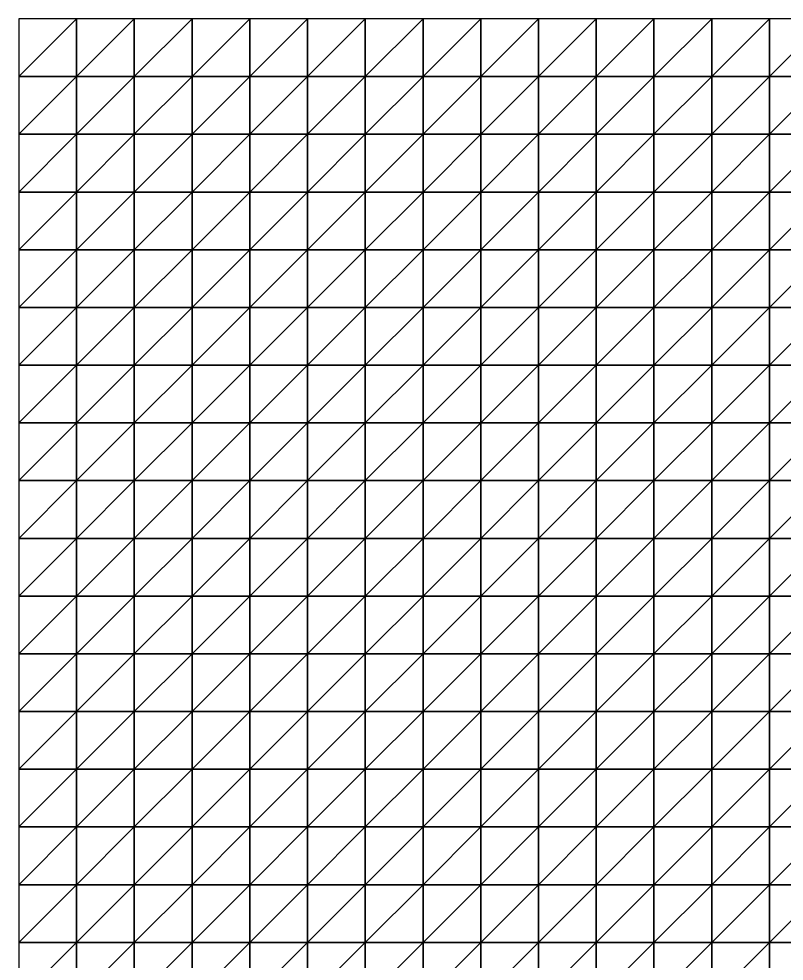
# Model space of a CAD drawing. Header units: metres. Extents: x -3 to 3, y -3 to 3.
# Drawn here: x -3 to -2.197, y 2.011 to 3 of the extents above; entities that cross this region are included whole.
import ezdxf

# ---------------------------------------------------------------- set-up
doc = ezdxf.new("R2010")
doc.units = ezdxf.units.M

msp = doc.modelspace()

# ---------------------------------------------------------------- meshes
at = {"color": 255}
mesh = msp.add_polyface(dxfattribs=at)
corners = [(-3, 2.81818, 0.00001), (-2.93939, 2.81818, 0.00002), (-2.93939, 2.87879, 0.00002), (-3, 2.87879, 0.00001), (-2.93939, 2.93939, 0.00001), (-3, 2.93939, 0.00001), (-2.93939, 3, 0.00001), (-2.87879, 2.81818, 0.00003), (-2.87879, 2.87879, 0.00002), (-2.87879, 2.93939, 0.00002), (-2.87879, 3, 0.00001), (-2.81818, 2.81818, 0.00004), (-2.81818, 2.87879, 0.00003), (-2.81818, 2.93939, 0.00002), (-2.81818, 3, 0.00002), (-2.75758, 2.81818, 0.00005), (-2.75758, 2.87879, 0.00004), (-2.75758, 2.93939, 0.00003), (-2.75758, 3, 0.00003), (-2.69697, 2.81818, 0.00008), (-2.69697, 2.87879, 0.00006), (-2.69697, 2.93939, 0.00005), (-2.69697, 3, 0.00004), (-2.63636, 2.81818, 0.00011), (-2.63636, 2.87879, 0.00009), (-2.63636, 2.93939, 0.00007), (-2.63636, 3, 0.00005), (-3, 3, 0.00001), (-2.81818, 2.75758, 0.00005), (-2.75758, 2.75758, 0.00007), (-2.69697, 2.75758, 0.0001)]
mesh.append_faces([[corners[k] for k in face] for face in [(0, 1, 2), (3, 2, 4), (5, 4, 6), (1, 7, 8), (2, 8, 9), (4, 9, 10), (7, 11, 12), (8, 12, 13), (9, 13, 14), (11, 15, 16), (12, 16, 17), (13, 17, 18), (15, 19, 20), (16, 20, 21), (17, 21, 22), (19, 23, 24), (20, 24, 25), (21, 25, 26), (0, 2, 3), (3, 4, 5), (5, 6, 27), (1, 8, 2), (2, 9, 4), (4, 10, 6), (7, 12, 8), (8, 13, 9), (9, 14, 10), (28, 15, 11), (11, 16, 12), (12, 17, 13), (13, 18, 14), (29, 19, 15), (15, 20, 16), (16, 21, 17), (17, 22, 18), (30, 23, 19), (19, 24, 20), (20, 25, 21), (21, 26, 22)]], dxfattribs={"color": 111})
mesh = msp.add_polyface(dxfattribs=at)
corners = [(-2.63636, 2.81818, 0.00011), (-2.57576, 2.81818, 0.00015), (-2.57576, 2.87879, 0.00012), (-2.63636, 2.87879, 0.00009), (-2.57576, 2.93939, 0.00009), (-2.63636, 2.93939, 0.00007), (-2.57576, 3, 0.00007), (-2.51515, 2.81818, 0.0002), (-2.51515, 2.87879, 0.00016), (-2.51515, 2.93939, 0.00013), (-2.51515, 3, 0.0001), (-2.45455, 2.81818, 0.00028), (-2.45455, 2.87879, 0.00022), (-2.45455, 2.93939, 0.00017), (-2.45455, 3, 0.00014), (-2.39394, 2.81818, 0.00038), (-2.39394, 2.87879, 0.0003), (-2.39394, 2.93939, 0.00023), (-2.39394, 3, 0.00018), (-2.33333, 2.81818, 0.0005), (-2.33333, 2.87879, 0.0004), (-2.33333, 2.93939, 0.00031), (-2.33333, 3, 0.00024), (-2.27273, 2.81818, 0.00067), (-2.27273, 2.87879, 0.00053), (-2.27273, 2.93939, 0.00042), (-2.27273, 3, 0.00033), (-2.63636, 3, 0.00005), (-2.45455, 2.75758, 0.00035), (-2.39394, 2.75758, 0.00047), (-2.33333, 2.75758, 0.00063)]
mesh.append_faces([[corners[k] for k in face] for face in [(0, 1, 2), (3, 2, 4), (5, 4, 6), (1, 7, 8), (2, 8, 9), (4, 9, 10), (7, 11, 12), (8, 12, 13), (9, 13, 14), (11, 15, 16), (12, 16, 17), (13, 17, 18), (15, 19, 20), (16, 20, 21), (17, 21, 22), (19, 23, 24), (20, 24, 25), (21, 25, 26), (0, 2, 3), (3, 4, 5), (5, 6, 27), (1, 8, 2), (2, 9, 4), (4, 10, 6), (7, 12, 8), (8, 13, 9), (9, 14, 10), (28, 15, 11), (11, 16, 12), (12, 17, 13), (13, 18, 14), (29, 19, 15), (15, 20, 16), (16, 21, 17), (17, 22, 18), (30, 23, 19), (19, 24, 20), (20, 25, 21), (21, 26, 22)]], dxfattribs={"color": 111})
mesh = msp.add_polyface(dxfattribs=at)
corners = [(-2.27273, 2.63636, 0.00126), (-2.21212, 2.63636, 0.00167), (-2.21212, 2.69697, 0.00136), (-2.27273, 2.69697, 0.00103), (-2.21212, 2.75758, 0.00111), (-2.27273, 2.75758, 0.00084), (-2.21212, 2.81818, 0.00089), (-2.27273, 2.81818, 0.00067), (-2.21212, 2.87879, 0.0007), (-2.27273, 2.87879, 0.00053), (-2.21212, 2.93939, 0.00055), (-2.27273, 2.93939, 0.00042), (-2.21212, 3, 0.00043), (-2.15152, 2.63636, 0.00219), (-2.15152, 2.69697, 0.00179), (-2.15152, 2.75758, 0.00145), (-2.15152, 2.81818, 0.00116), (-2.15152, 2.87879, 0.00092), (-2.15152, 2.93939, 0.00072), (-2.15152, 3, 0.00056), (-2.09091, 2.63636, 0.00285), (-2.09091, 2.69697, 0.00233), (-2.09091, 2.75758, 0.00189), (-2.09091, 2.81818, 0.00151), (-2.09091, 2.87879, 0.0012), (-2.09091, 2.93939, 0.00094), (-2.09091, 3, 0.00073), (-2.27273, 3, 0.00033), (-2.0303, 2.69697, 0.00301), (-2.0303, 2.75758, 0.00244)]
mesh.append_faces([[corners[k] for k in face] for face in [(0, 1, 2), (3, 2, 4), (5, 4, 6), (7, 6, 8), (9, 8, 10), (11, 10, 12), (1, 13, 14), (2, 14, 15), (4, 15, 16), (6, 16, 17), (8, 17, 18), (10, 18, 19), (13, 20, 21), (14, 21, 22), (15, 22, 23), (16, 23, 24), (17, 24, 25), (18, 25, 26), (0, 2, 3), (3, 4, 5), (5, 6, 7), (7, 8, 9), (9, 10, 11), (11, 12, 27), (1, 14, 2), (2, 15, 4), (4, 16, 6), (6, 17, 8), (8, 18, 10), (10, 19, 12), (13, 21, 14), (14, 22, 15), (15, 23, 16), (16, 24, 17), (17, 25, 18), (18, 26, 19), (20, 28, 21), (21, 29, 22)]], dxfattribs={"color": 111})
mesh = msp.add_polyface(dxfattribs=at)
corners = [(-3, 2.63636, 0.00002), (-2.93939, 2.63636, 0.00003), (-2.93939, 2.69697, 0.00003), (-3, 2.69697, 0.00002), (-2.93939, 2.75758, 0.00002), (-3, 2.75758, 0.00002), (-2.93939, 2.81818, 0.00002), (-2.87879, 2.63636, 0.00005), (-2.87879, 2.69697, 0.00004), (-2.87879, 2.75758, 0.00003), (-2.87879, 2.81818, 0.00003), (-2.81818, 2.63636, 0.00007), (-2.81818, 2.69697, 0.00006), (-2.81818, 2.75758, 0.00005), (-2.81818, 2.81818, 0.00004), (-2.75758, 2.63636, 0.0001), (-2.75758, 2.69697, 0.00008), (-2.75758, 2.75758, 0.00007), (-2.75758, 2.81818, 0.00005), (-2.69697, 2.63636, 0.00014), (-2.69697, 2.69697, 0.00012), (-2.69697, 2.75758, 0.0001), (-2.69697, 2.81818, 0.00008), (-2.63636, 2.63636, 0.0002), (-2.63636, 2.69697, 0.00016), (-2.63636, 2.75758, 0.00013), (-2.63636, 2.81818, 0.00011), (-3, 2.81818, 0.00001), (-2.93939, 2.57576, 0.00004), (-2.87879, 2.57576, 0.00006), (-2.81818, 2.57576, 0.00008), (-2.75758, 2.57576, 0.00012), (-2.69697, 2.57576, 0.00017)]
mesh.append_faces([[corners[k] for k in face] for face in [(0, 1, 2), (3, 2, 4), (5, 4, 6), (1, 7, 8), (2, 8, 9), (4, 9, 10), (7, 11, 12), (8, 12, 13), (9, 13, 14), (11, 15, 16), (12, 16, 17), (13, 17, 18), (15, 19, 20), (16, 20, 21), (17, 21, 22), (19, 23, 24), (20, 24, 25), (21, 25, 26), (0, 2, 3), (3, 4, 5), (5, 6, 27), (28, 7, 1), (1, 8, 2), (2, 9, 4), (4, 10, 6), (29, 11, 7), (7, 12, 8), (8, 13, 9), (9, 14, 10), (30, 15, 11), (11, 16, 12), (12, 17, 13), (31, 19, 15), (15, 20, 16), (16, 21, 17), (32, 23, 19), (19, 24, 20), (20, 25, 21)]], dxfattribs={"color": 111})
mesh = msp.add_polyface(dxfattribs=at)
corners = [(-2.63636, 2.63636, 0.0002), (-2.57576, 2.63636, 0.00027), (-2.57576, 2.69697, 0.00023), (-2.63636, 2.69697, 0.00016), (-2.57576, 2.75758, 0.00018), (-2.63636, 2.75758, 0.00013), (-2.57576, 2.81818, 0.00015), (-2.51515, 2.63636, 0.00038), (-2.51515, 2.69697, 0.00031), (-2.51515, 2.75758, 0.00025), (-2.51515, 2.81818, 0.0002), (-2.45455, 2.63636, 0.00052), (-2.45455, 2.69697, 0.00043), (-2.45455, 2.75758, 0.00035), (-2.45455, 2.81818, 0.00028), (-2.39394, 2.63636, 0.0007), (-2.39394, 2.69697, 0.00058), (-2.39394, 2.75758, 0.00047), (-2.39394, 2.81818, 0.00038), (-2.33333, 2.63636, 0.00094), (-2.33333, 2.69697, 0.00077), (-2.33333, 2.75758, 0.00063), (-2.33333, 2.81818, 0.0005), (-2.27273, 2.63636, 0.00126), (-2.27273, 2.69697, 0.00103), (-2.27273, 2.75758, 0.00084), (-2.27273, 2.81818, 0.00067), (-2.63636, 2.81818, 0.00011), (-2.57576, 2.57576, 0.00033), (-2.51515, 2.57576, 0.00045), (-2.45455, 2.57576, 0.00062), (-2.39394, 2.57576, 0.00084), (-2.33333, 2.57576, 0.00113)]
mesh.append_faces([[corners[k] for k in face] for face in [(0, 1, 2), (3, 2, 4), (5, 4, 6), (1, 7, 8), (2, 8, 9), (4, 9, 10), (7, 11, 12), (8, 12, 13), (9, 13, 14), (11, 15, 16), (12, 16, 17), (13, 17, 18), (15, 19, 20), (16, 20, 21), (17, 21, 22), (19, 23, 24), (20, 24, 25), (21, 25, 26), (0, 2, 3), (3, 4, 5), (5, 6, 27), (28, 7, 1), (1, 8, 2), (2, 9, 4), (4, 10, 6), (29, 11, 7), (7, 12, 8), (8, 13, 9), (9, 14, 10), (30, 15, 11), (11, 16, 12), (12, 17, 13), (31, 19, 15), (15, 20, 16), (16, 21, 17), (32, 23, 19), (19, 24, 20), (20, 25, 21)]], dxfattribs={"color": 111})
mesh = msp.add_polyface(dxfattribs=at)
corners = [(-3, 2.27273, 0.00004), (-2.93939, 2.27273, 0.00006), (-2.93939, 2.33333, 0.00006), (-3, 2.33333, 0.00004), (-2.93939, 2.39394, 0.00006), (-3, 2.39394, 0.00004), (-2.93939, 2.45455, 0.00005), (-3, 2.45455, 0.00003), (-2.93939, 2.51515, 0.00005), (-3, 2.51515, 0.00003), (-2.93939, 2.57576, 0.00004), (-3, 2.57576, 0.00003), (-2.93939, 2.63636, 0.00003), (-2.87879, 2.27273, 0.0001), (-2.87879, 2.33333, 0.00009), (-2.87879, 2.39394, 0.00008), (-2.87879, 2.45455, 0.00008), (-2.87879, 2.51515, 0.00007), (-2.87879, 2.57576, 0.00006), (-2.87879, 2.63636, 0.00005), (-2.81818, 2.27273, 0.00014), (-2.81818, 2.33333, 0.00013), (-2.81818, 2.39394, 0.00012), (-2.81818, 2.45455, 0.00011), (-2.81818, 2.51515, 0.0001), (-2.81818, 2.57576, 0.00008), (-2.81818, 2.63636, 0.00007), (-3, 2.21212, 0.00004), (-3, 2.63636, 0.00002), (-2.93939, 2.21212, 0.00006), (-2.87879, 2.21212, 0.0001), (-2.81818, 2.21212, 0.00015), (-2.75758, 2.27273, 0.00021)]
mesh.append_faces([[corners[k] for k in face] for face in [(0, 1, 2), (3, 2, 4), (5, 4, 6), (7, 6, 8), (9, 8, 10), (11, 10, 12), (1, 13, 14), (2, 14, 15), (4, 15, 16), (6, 16, 17), (8, 17, 18), (10, 18, 19), (13, 20, 21), (14, 21, 22), (15, 22, 23), (16, 23, 24), (17, 24, 25), (18, 25, 26), (27, 1, 0), (0, 2, 3), (3, 4, 5), (5, 6, 7), (7, 8, 9), (9, 10, 11), (11, 12, 28), (29, 13, 1), (1, 14, 2), (2, 15, 4), (4, 16, 6), (6, 17, 8), (8, 18, 10), (30, 20, 13), (13, 21, 14), (14, 22, 15), (15, 23, 16), (16, 24, 17), (17, 25, 18), (31, 32, 20)]], dxfattribs={"color": 111})
mesh = msp.add_polyface(dxfattribs=at)
corners = [(-2.81818, 2.27273, 0.00014), (-2.75758, 2.27273, 0.00021), (-2.75758, 2.33333, 0.0002), (-2.81818, 2.33333, 0.00013), (-2.75758, 2.39394, 0.00018), (-2.81818, 2.39394, 0.00012), (-2.75758, 2.45455, 0.00016), (-2.81818, 2.45455, 0.00011), (-2.75758, 2.51515, 0.00014), (-2.81818, 2.51515, 0.0001), (-2.75758, 2.57576, 0.00012), (-2.81818, 2.57576, 0.00008), (-2.75758, 2.63636, 0.0001), (-2.69697, 2.27273, 0.00031), (-2.69697, 2.33333, 0.00028), (-2.69697, 2.39394, 0.00026), (-2.69697, 2.45455, 0.00023), (-2.69697, 2.51515, 0.0002), (-2.69697, 2.57576, 0.00017), (-2.69697, 2.63636, 0.00014), (-2.63636, 2.27273, 0.00044), (-2.63636, 2.33333, 0.00041), (-2.63636, 2.39394, 0.00036), (-2.63636, 2.45455, 0.00032), (-2.63636, 2.51515, 0.00028), (-2.63636, 2.57576, 0.00023), (-2.63636, 2.63636, 0.0002), (-2.75758, 2.21212, 0.00022), (-2.69697, 2.21212, 0.00032), (-2.63636, 2.21212, 0.00047), (-2.57576, 2.27273, 0.00063), (-2.57576, 2.33333, 0.00057), (-2.57576, 2.39394, 0.00051)]
mesh.append_faces([[corners[k] for k in face] for face in [(0, 1, 2), (3, 2, 4), (5, 4, 6), (7, 6, 8), (9, 8, 10), (11, 10, 12), (1, 13, 14), (2, 14, 15), (4, 15, 16), (6, 16, 17), (8, 17, 18), (10, 18, 19), (13, 20, 21), (14, 21, 22), (15, 22, 23), (16, 23, 24), (17, 24, 25), (18, 25, 26), (0, 2, 3), (3, 4, 5), (5, 6, 7), (7, 8, 9), (9, 10, 11), (27, 13, 1), (1, 14, 2), (2, 15, 4), (4, 16, 6), (6, 17, 8), (8, 18, 10), (28, 20, 13), (13, 21, 14), (14, 22, 15), (15, 23, 16), (16, 24, 17), (17, 25, 18), (29, 30, 20), (20, 31, 21), (21, 32, 22)]], dxfattribs={"color": 111})
mesh = msp.add_polyface(dxfattribs=at)
corners = [(-2.63636, 2.27273, 0.00044), (-2.57576, 2.27273, 0.00063), (-2.57576, 2.33333, 0.00057), (-2.63636, 2.33333, 0.00041), (-2.57576, 2.39394, 0.00051), (-2.63636, 2.39394, 0.00036), (-2.57576, 2.45455, 0.00045), (-2.63636, 2.45455, 0.00032), (-2.57576, 2.51515, 0.00039), (-2.63636, 2.51515, 0.00028), (-2.57576, 2.57576, 0.00033), (-2.63636, 2.57576, 0.00023), (-2.57576, 2.63636, 0.00027), (-2.51515, 2.27273, 0.00089), (-2.51515, 2.33333, 0.0008), (-2.51515, 2.39394, 0.00071), (-2.51515, 2.45455, 0.00062), (-2.51515, 2.51515, 0.00053), (-2.51515, 2.57576, 0.00045), (-2.51515, 2.63636, 0.00038), (-2.45455, 2.27273, 0.00123), (-2.45455, 2.33333, 0.00111), (-2.45455, 2.39394, 0.00098), (-2.45455, 2.45455, 0.00086), (-2.45455, 2.51515, 0.00073), (-2.45455, 2.57576, 0.00062), (-2.45455, 2.63636, 0.00052), (-2.63636, 2.63636, 0.0002), (-2.57576, 2.21212, 0.00068), (-2.51515, 2.21212, 0.00096), (-2.45455, 2.21212, 0.00134), (-2.39394, 2.27273, 0.0017), (-2.39394, 2.33333, 0.00153), (-2.39394, 2.39394, 0.00135), (-2.39394, 2.45455, 0.00117)]
mesh.append_faces([[corners[k] for k in face] for face in [(0, 1, 2), (3, 2, 4), (5, 4, 6), (7, 6, 8), (9, 8, 10), (11, 10, 12), (1, 13, 14), (2, 14, 15), (4, 15, 16), (6, 16, 17), (8, 17, 18), (10, 18, 19), (13, 20, 21), (14, 21, 22), (15, 22, 23), (16, 23, 24), (17, 24, 25), (18, 25, 26), (5, 6, 7), (7, 8, 9), (9, 10, 11), (11, 12, 27), (28, 13, 1), (1, 14, 2), (2, 15, 4), (4, 16, 6), (6, 17, 8), (8, 18, 10), (29, 20, 13), (13, 21, 14), (14, 22, 15), (15, 23, 16), (16, 24, 17), (17, 25, 18), (30, 31, 20), (20, 32, 21), (21, 33, 22), (22, 34, 23)]], dxfattribs={"color": 111})
mesh = msp.add_polyface(dxfattribs=at)
corners = [(-2.45455, 2.27273, 0.00123), (-2.39394, 2.27273, 0.0017), (-2.39394, 2.33333, 0.00153), (-2.45455, 2.33333, 0.00111), (-2.39394, 2.39394, 0.00135), (-2.45455, 2.39394, 0.00098), (-2.39394, 2.45455, 0.00117), (-2.45455, 2.45455, 0.00086), (-2.39394, 2.51515, 0.001), (-2.45455, 2.51515, 0.00073), (-2.39394, 2.57576, 0.00084), (-2.45455, 2.57576, 0.00062), (-2.39394, 2.63636, 0.0007), (-2.33333, 2.27273, 0.00232), (-2.33333, 2.33333, 0.00208), (-2.33333, 2.39394, 0.00182), (-2.33333, 2.45455, 0.00158), (-2.33333, 2.51515, 0.00135), (-2.33333, 2.57576, 0.00113), (-2.33333, 2.63636, 0.00094), (-2.27273, 2.27273, 0.00315), (-2.27273, 2.33333, 0.0028), (-2.27273, 2.39394, 0.00245), (-2.27273, 2.45455, 0.00212), (-2.27273, 2.51515, 0.0018), (-2.27273, 2.57576, 0.00152), (-2.27273, 2.63636, 0.00126), (-2.39394, 2.21212, 0.00186), (-2.33333, 2.21212, 0.00255), (-2.27273, 2.21212, 0.00347), (-2.21212, 2.27273, 0.00422), (-2.21212, 2.33333, 0.00374), (-2.21212, 2.39394, 0.00327), (-2.21212, 2.45455, 0.00282), (-2.21212, 2.51515, 0.00239), (-2.21212, 2.57576, 0.00201)]
mesh.append_faces([[corners[k] for k in face] for face in [(0, 1, 2), (3, 2, 4), (5, 4, 6), (7, 6, 8), (9, 8, 10), (11, 10, 12), (1, 13, 14), (2, 14, 15), (4, 15, 16), (6, 16, 17), (8, 17, 18), (10, 18, 19), (13, 20, 21), (14, 21, 22), (15, 22, 23), (16, 23, 24), (17, 24, 25), (18, 25, 26), (7, 8, 9), (9, 10, 11), (27, 13, 1), (1, 14, 2), (2, 15, 4), (4, 16, 6), (6, 17, 8), (8, 18, 10), (28, 20, 13), (13, 21, 14), (14, 22, 15), (15, 23, 16), (16, 24, 17), (17, 25, 18), (29, 30, 20), (20, 31, 21), (21, 32, 22), (22, 33, 23), (23, 34, 24), (24, 35, 25)]], dxfattribs={"color": 111})
mesh = msp.add_polyface(dxfattribs=at)
corners = [(-2.27273, 2.27273, 0.00315), (-2.21212, 2.27273, 0.00422), (-2.21212, 2.33333, 0.00374), (-2.27273, 2.33333, 0.0028), (-2.21212, 2.39394, 0.00327), (-2.27273, 2.39394, 0.00245), (-2.21212, 2.45455, 0.00282), (-2.27273, 2.45455, 0.00212), (-2.21212, 2.51515, 0.00239), (-2.27273, 2.51515, 0.0018), (-2.21212, 2.57576, 0.00201), (-2.27273, 2.57576, 0.00152), (-2.21212, 2.63636, 0.00167), (-2.15152, 2.27273, 0.0056), (-2.15152, 2.33333, 0.00496), (-2.15152, 2.39394, 0.00432), (-2.15152, 2.45455, 0.00371), (-2.15152, 2.51515, 0.00315), (-2.15152, 2.57576, 0.00264), (-2.15152, 2.63636, 0.00219), (-2.09091, 2.27273, 0.00737), (-2.09091, 2.33333, 0.00651), (-2.09091, 2.39394, 0.00566), (-2.09091, 2.45455, 0.00486), (-2.09091, 2.51515, 0.00412), (-2.09091, 2.57576, 0.00345), (-2.09091, 2.63636, 0.00285), (-2.27273, 2.63636, 0.00126), (-2.21212, 2.21212, 0.00467), (-2.15152, 2.21212, 0.00623), (-2.09091, 2.21212, 0.00823), (-2.0303, 2.27273, 0.00962), (-2.0303, 2.33333, 0.00847), (-2.0303, 2.39394, 0.00736), (-2.0303, 2.45455, 0.00631), (-2.0303, 2.51515, 0.00534)]
mesh.append_faces([[corners[k] for k in face] for face in [(13, 20, 21), (29, 20, 13), (30, 31, 20), (20, 32, 21), (21, 33, 22)]], dxfattribs={"color": 101})
mesh.append_faces([[corners[k] for k in face] for face in [(0, 1, 2), (3, 2, 4), (5, 4, 6), (7, 6, 8), (9, 8, 10), (11, 10, 12), (1, 13, 14), (2, 14, 15), (4, 15, 16), (6, 16, 17), (8, 17, 18), (10, 18, 19), (14, 21, 22), (15, 22, 23), (16, 23, 24), (17, 24, 25), (18, 25, 26), (11, 12, 27), (28, 13, 1), (1, 14, 2), (2, 15, 4), (4, 16, 6), (6, 17, 8), (8, 18, 10), (10, 19, 12), (13, 21, 14), (14, 22, 15), (15, 23, 16), (16, 24, 17), (17, 25, 18), (18, 26, 19), (22, 34, 23), (23, 35, 24)]], dxfattribs={"color": 111})
mesh = msp.add_polyface(dxfattribs=at)
corners = [(-3, 2.09091, 0.00003), (-2.93939, 2.09091, 0.00005), (-2.93939, 2.15152, 0.00006), (-3, 2.15152, 0.00004), (-2.93939, 2.21212, 0.00006), (-3, 2.21212, 0.00004), (-2.93939, 2.27273, 0.00006), (-2.87879, 2.09091, 0.00008), (-2.87879, 2.15152, 0.00009), (-2.87879, 2.21212, 0.0001), (-2.87879, 2.27273, 0.0001), (-2.81818, 2.09091, 0.00013), (-2.81818, 2.15152, 0.00014), (-2.81818, 2.21212, 0.00015), (-2.81818, 2.27273, 0.00014), (-2.75758, 2.09091, 0.00021), (-2.75758, 2.15152, 0.00022), (-2.75758, 2.21212, 0.00022), (-2.75758, 2.27273, 0.00021), (-2.75758, 2.0303, 0.00018), (-2.69697, 2.0303, 0.00029), (-2.69697, 2.09091, 0.00032), (-2.69697, 2.15152, 0.00033), (-2.69697, 2.21212, 0.00032), (-2.69697, 2.27273, 0.00031), (-2.63636, 2.0303, 0.00045), (-2.63636, 2.09091, 0.00048), (-2.63636, 2.15152, 0.00049), (-2.63636, 2.21212, 0.00047), (-2.63636, 2.27273, 0.00044), (-3, 2.0303, 0.00001), (-2.93939, 2.0303, 0.00003), (-2.87879, 2.0303, 0.00006), (-2.81818, 2.0303, 0.00011)]
mesh.append_faces([[corners[k] for k in face] for face in [(0, 1, 2), (3, 2, 4), (5, 4, 6), (1, 7, 8), (2, 8, 9), (4, 9, 10), (7, 11, 12), (8, 12, 13), (9, 13, 14), (11, 15, 16), (12, 16, 17), (13, 17, 18), (19, 20, 21), (15, 21, 22), (16, 22, 23), (17, 23, 24), (20, 25, 26), (21, 26, 27), (22, 27, 28), (23, 28, 29), (30, 1, 0), (0, 2, 3), (3, 4, 5), (31, 7, 1), (1, 8, 2), (2, 9, 4), (32, 11, 7), (7, 12, 8), (8, 13, 9), (33, 15, 11), (11, 16, 12), (12, 17, 13), (19, 21, 15), (15, 22, 16), (16, 23, 17), (20, 26, 21), (21, 27, 22), (22, 28, 23)]], dxfattribs={"color": 111})
mesh = msp.add_polyface(dxfattribs=at)
corners = [(-2.63636, 2.09091, 0.00048), (-2.57576, 2.09091, 0.00071), (-2.57576, 2.15152, 0.0007), (-2.63636, 2.15152, 0.00049), (-2.57576, 2.21212, 0.00068), (-2.63636, 2.21212, 0.00047), (-2.57576, 2.27273, 0.00063), (-2.51515, 2.09091, 0.00103), (-2.51515, 2.15152, 0.00101), (-2.51515, 2.21212, 0.00096), (-2.51515, 2.27273, 0.00089), (-2.45455, 2.09091, 0.00147), (-2.45455, 2.15152, 0.00142), (-2.45455, 2.21212, 0.00134), (-2.45455, 2.27273, 0.00123), (-2.45455, 2.0303, 0.00146), (-2.39394, 2.0303, 0.00208), (-2.39394, 2.09091, 0.00207), (-2.39394, 2.15152, 0.00199), (-2.39394, 2.21212, 0.00186), (-2.39394, 2.27273, 0.0017), (-2.33333, 2.0303, 0.00294), (-2.33333, 2.09091, 0.00288), (-2.33333, 2.15152, 0.00275), (-2.33333, 2.21212, 0.00255), (-2.33333, 2.27273, 0.00232), (-2.27273, 2.0303, 0.00409), (-2.27273, 2.09091, 0.00397), (-2.27273, 2.15152, 0.00376), (-2.27273, 2.21212, 0.00347), (-2.27273, 2.27273, 0.00315), (-2.63636, 2.0303, 0.00045), (-2.57576, 2.0303, 0.00067), (-2.51515, 2.0303, 0.001)]
mesh.append_faces([[corners[k] for k in face] for face in [(0, 1, 2), (3, 2, 4), (5, 4, 6), (1, 7, 8), (2, 8, 9), (4, 9, 10), (7, 11, 12), (8, 12, 13), (9, 13, 14), (15, 16, 17), (11, 17, 18), (12, 18, 19), (13, 19, 20), (16, 21, 22), (17, 22, 23), (18, 23, 24), (19, 24, 25), (21, 26, 27), (22, 27, 28), (23, 28, 29), (24, 29, 30), (31, 1, 0), (0, 2, 3), (3, 4, 5), (32, 7, 1), (1, 8, 2), (2, 9, 4), (33, 11, 7), (7, 12, 8), (8, 13, 9), (15, 17, 11), (11, 18, 12), (12, 19, 13), (16, 22, 17), (17, 23, 18), (18, 24, 19), (21, 27, 22), (22, 28, 23), (23, 29, 24)]], dxfattribs={"color": 111})
mesh = msp.add_polyface(dxfattribs=at)
corners = [(-2.27273, 2.09091, 0.00397), (-2.21212, 2.09091, 0.00541), (-2.21212, 2.15152, 0.00508), (-2.27273, 2.15152, 0.00376), (-2.21212, 2.21212, 0.00467), (-2.27273, 2.21212, 0.00347), (-2.21212, 2.27273, 0.00422), (-2.15152, 2.09091, 0.00729), (-2.15152, 2.15152, 0.0068), (-2.15152, 2.21212, 0.00623), (-2.15152, 2.27273, 0.0056), (-2.09091, 2.09091, 0.00971), (-2.09091, 2.15152, 0.00902), (-2.09091, 2.21212, 0.00823), (-2.09091, 2.27273, 0.00737), (-2.09091, 2.0303, 0.01023), (-2.0303, 2.0303, 0.01358), (-2.0303, 2.09091, 0.01282), (-2.0303, 2.15152, 0.01185), (-2.0303, 2.21212, 0.01077), (-2.0303, 2.27273, 0.00962), (-1.9697, 2.0303, 0.01784), (-1.9697, 2.09091, 0.01675), (-1.9697, 2.15152, 0.01543), (-1.9697, 2.21212, 0.01397), (-1.9697, 2.27273, 0.01245), (-1.90909, 2.0303, 0.0232), (-1.90909, 2.09091, 0.02168), (-1.90909, 2.15152, 0.01989), (-1.90909, 2.21212, 0.01796), (-1.90909, 2.27273, 0.01597), (-2.27273, 2.0303, 0.00409), (-2.21212, 2.0303, 0.00562), (-2.15152, 2.0303, 0.00762)]
mesh.append_faces([[corners[k] for k in face] for face in [(1, 7, 8), (7, 11, 12), (8, 12, 13), (9, 13, 14), (15, 16, 17), (11, 17, 18), (12, 18, 19), (13, 19, 20), (16, 21, 22), (17, 22, 23), (18, 23, 24), (19, 24, 25), (21, 26, 27), (22, 27, 28), (23, 28, 29), (24, 29, 30), (33, 11, 7), (7, 12, 8), (8, 13, 9), (15, 17, 11), (11, 18, 12), (12, 19, 13), (16, 22, 17), (17, 23, 18), (18, 24, 19), (21, 27, 22), (22, 28, 23), (23, 29, 24)]], dxfattribs={"color": 101})
mesh.append_faces([[corners[k] for k in face] for face in [(0, 1, 2), (3, 2, 4), (5, 4, 6), (2, 8, 9), (4, 9, 10), (31, 1, 0), (0, 2, 3), (3, 4, 5), (32, 7, 1), (1, 8, 2), (2, 9, 4)]], dxfattribs={"color": 111})
mesh = msp.add_polyface(dxfattribs=at)
corners = [(-3, 1.90909, -0.00004), (-2.93939, 1.90909, -0.00004), (-2.93939, 1.9697, 0), (-3, 1.9697, -0.00001), (-2.93939, 2.0303, 0.00003), (-3, 2.0303, 0.00001), (-2.93939, 2.09091, 0.00005), (-2.87879, 1.90909, -0.00002), (-2.87879, 1.9697, 0.00003), (-2.87879, 2.0303, 0.00006), (-2.87879, 2.09091, 0.00008), (-2.81818, 1.90909, 0), (-2.81818, 1.9697, 0.00006), (-2.81818, 2.0303, 0.00011), (-2.81818, 2.09091, 0.00013), (-2.81818, 1.84848, -0.00008), (-2.75758, 1.84848, -0.00006), (-2.75758, 1.90909, 0.00005), (-2.75758, 1.9697, 0.00013), (-2.75758, 2.0303, 0.00018), (-2.75758, 2.09091, 0.00021), (-2.69697, 1.84848, -0.00001), (-2.69697, 1.90909, 0.00013), (-2.69697, 1.9697, 0.00023), (-2.69697, 2.0303, 0.00029), (-2.63636, 1.84848, 0.00009), (-2.63636, 1.90909, 0.00026), (-2.63636, 1.9697, 0.00038), (-2.63636, 2.0303, 0.00045), (-3, 1.84848, -0.00008), (-2.93939, 1.84848, -0.00009), (-2.87879, 1.84848, -0.00009), (-2.57576, 1.90909, 0.00046)]
mesh.append_faces([[corners[k] for k in face] for face in [(0, 1, 2), (3, 2, 4), (5, 4, 6), (1, 7, 8), (2, 8, 9), (4, 9, 10), (7, 11, 12), (8, 12, 13), (9, 13, 14), (15, 16, 17), (11, 17, 18), (12, 18, 19), (13, 19, 20), (16, 21, 22), (17, 22, 23), (18, 23, 24), (21, 25, 26), (22, 26, 27), (23, 27, 28), (29, 1, 0), (0, 2, 3), (3, 4, 5), (30, 7, 1), (1, 8, 2), (2, 9, 4), (31, 11, 7), (7, 12, 8), (8, 13, 9), (15, 17, 11), (11, 18, 12), (12, 19, 13), (16, 22, 17), (17, 23, 18), (18, 24, 19), (21, 26, 22), (22, 27, 23), (23, 28, 24), (25, 32, 26)]], dxfattribs={"color": 111})
mesh = msp.add_polyface(dxfattribs=at)
corners = [(-2.63636, 1.84848, 0.00009), (-2.57576, 1.84848, 0.00025), (-2.57576, 1.90909, 0.00046), (-2.63636, 1.90909, 0.00026), (-2.57576, 1.9697, 0.0006), (-2.63636, 1.9697, 0.00038), (-2.57576, 2.0303, 0.00067), (-2.63636, 2.0303, 0.00045), (-2.57576, 2.09091, 0.00071), (-2.51515, 1.84848, 0.00051), (-2.51515, 1.90909, 0.00076), (-2.51515, 1.9697, 0.00092), (-2.51515, 2.0303, 0.001), (-2.51515, 2.09091, 0.00103), (-2.45455, 1.84848, 0.0009), (-2.45455, 1.90909, 0.00119), (-2.45455, 1.9697, 0.00137), (-2.45455, 2.0303, 0.00146), (-2.45455, 2.09091, 0.00147), (-2.39394, 1.84848, 0.00147), (-2.39394, 1.90909, 0.00181), (-2.39394, 1.9697, 0.002), (-2.39394, 2.0303, 0.00208), (-2.33333, 1.84848, 0.00229), (-2.33333, 1.90909, 0.00267), (-2.33333, 1.9697, 0.00288), (-2.33333, 2.0303, 0.00294), (-2.27273, 1.84848, 0.00344), (-2.27273, 1.90909, 0.00386), (-2.27273, 1.9697, 0.00407), (-2.27273, 2.0303, 0.00409)]
mesh.append_faces([[corners[k] for k in face] for face in [(0, 1, 2), (3, 2, 4), (5, 4, 6), (7, 6, 8), (1, 9, 10), (2, 10, 11), (4, 11, 12), (6, 12, 13), (9, 14, 15), (10, 15, 16), (11, 16, 17), (12, 17, 18), (14, 19, 20), (15, 20, 21), (16, 21, 22), (19, 23, 24), (20, 24, 25), (21, 25, 26), (23, 27, 28), (24, 28, 29), (25, 29, 30), (3, 4, 5), (5, 6, 7), (1, 10, 2), (2, 11, 4), (4, 12, 6), (9, 15, 10), (10, 16, 11), (11, 17, 12), (14, 20, 15), (15, 21, 16), (16, 22, 17), (19, 24, 20), (20, 25, 21), (21, 26, 22), (23, 28, 24), (24, 29, 25), (25, 30, 26)]], dxfattribs={"color": 111})
mesh = msp.add_polyface(dxfattribs=at)
corners = [(-2.27273, 1.90909, 0.00386), (-2.21212, 1.90909, 0.00548), (-2.21212, 1.9697, 0.00566), (-2.27273, 1.9697, 0.00407), (-2.21212, 2.0303, 0.00562), (-2.27273, 2.0303, 0.00409), (-2.21212, 2.09091, 0.00541), (-2.15152, 1.90909, 0.00763), (-2.15152, 1.9697, 0.00776), (-2.15152, 2.0303, 0.00762), (-2.15152, 2.09091, 0.00729), (-2.09091, 1.90909, 0.01046), (-2.09091, 1.9697, 0.01051), (-2.09091, 2.0303, 0.01023), (-2.09091, 2.09091, 0.00971), (-2.0303, 1.90909, 0.01415), (-2.0303, 1.9697, 0.01406), (-2.0303, 2.0303, 0.01358), (-2.0303, 1.84848, 0.01376), (-1.9697, 1.84848, 0.01861), (-1.9697, 1.90909, 0.0189), (-1.9697, 1.9697, 0.0186), (-1.9697, 2.0303, 0.01784), (-1.90909, 1.84848, 0.02482), (-1.90909, 1.90909, 0.02492), (-1.90909, 1.9697, 0.02432), (-1.90909, 2.0303, 0.0232), (-2.27273, 1.84848, 0.00344), (-2.21212, 1.84848, 0.00502), (-2.15152, 1.84848, 0.00716), (-2.09091, 1.84848, 0.01001), (-1.84848, 1.90909, 0.03248), (-1.84848, 1.9697, 0.03149), (-1.84848, 2.0303, 0.02987)]
mesh.append_faces([[corners[k] for k in face] for face in [(1, 7, 8), (2, 8, 9), (4, 9, 10), (7, 11, 12), (8, 12, 13), (9, 13, 14), (11, 15, 16), (12, 16, 17), (18, 19, 20), (15, 20, 21), (16, 21, 22), (19, 23, 24), (20, 24, 25), (21, 25, 26), (1, 8, 2), (2, 9, 4), (29, 11, 7), (7, 12, 8), (8, 13, 9), (30, 15, 11), (11, 16, 12), (12, 17, 13), (18, 20, 15), (15, 21, 16), (16, 22, 17), (19, 24, 20), (20, 25, 21), (21, 26, 22), (23, 31, 24), (24, 32, 25), (25, 33, 26)]], dxfattribs={"color": 101})
mesh.append_faces([[corners[k] for k in face] for face in [(0, 1, 2), (3, 2, 4), (5, 4, 6), (27, 1, 0), (0, 2, 3), (3, 4, 5), (28, 7, 1)]], dxfattribs={"color": 111})

doc.saveas('drawing.dxf')
